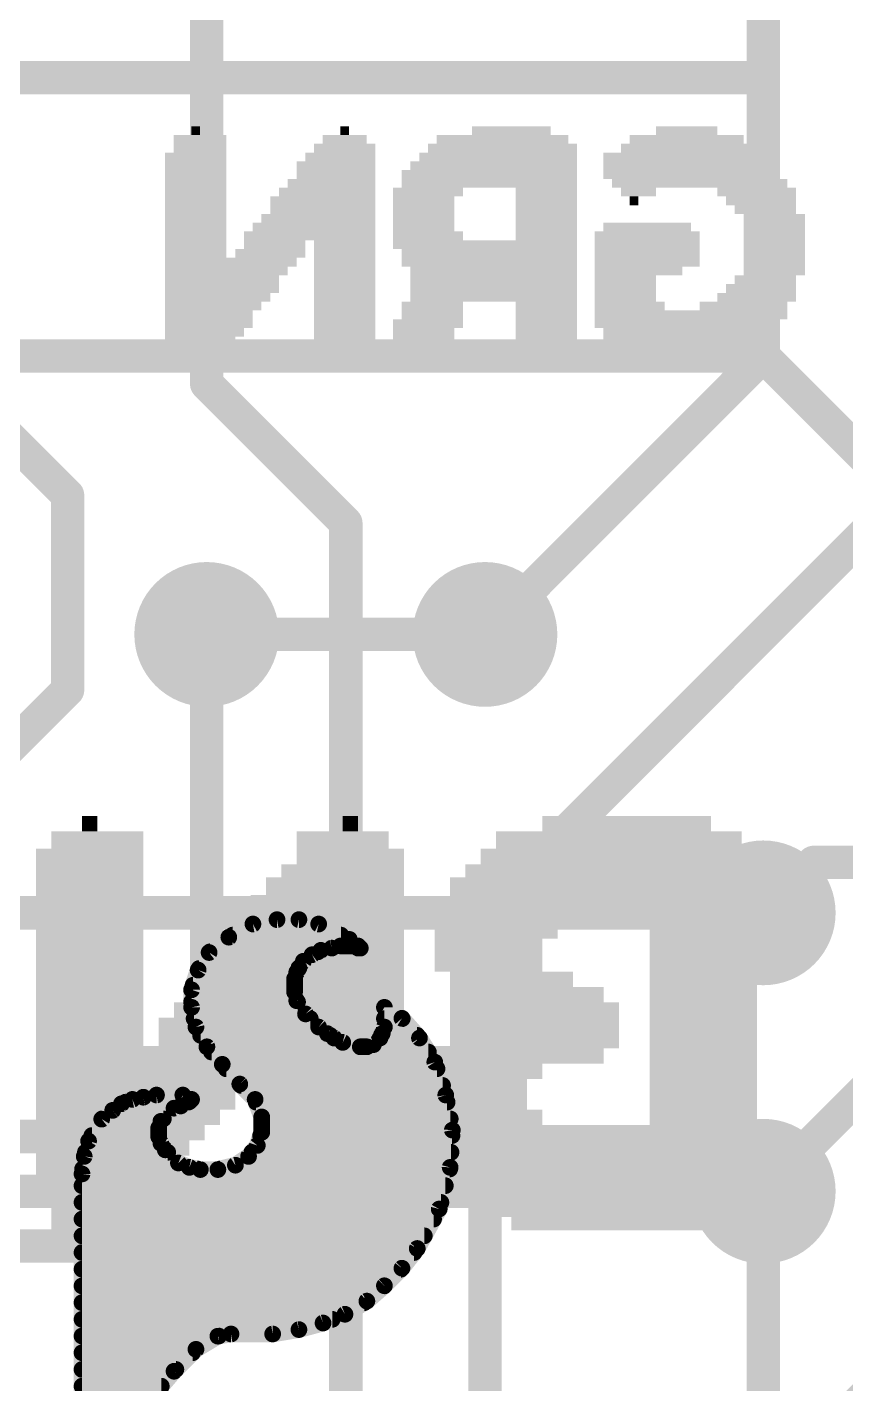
# Model space of a CAD drawing. Extents: x -12.7 to 30.6, y -10.2 to 25.5.
# Drawn here: x 19.5 to 23.24, y 11.82 to 18.01 of the extents above; entities that cross this region are included whole.
import ezdxf

# ---------------------------------------------------------------- set-up
doc = ezdxf.new("R2010")
doc.units = 0
for name, color, linetype in [('1', 12, 'CONTINUOUS'), ('16', 132, 'CONTINUOUS'), ('18', 110, 'CONTINUOUS'), ('21', 41, 'CONTINUOUS'), ('22', 40, 'CONTINUOUS')]:
    doc.layers.add(name, color=color, linetype=linetype)

# ---------------------------------------------------------------- blocks, each defined once
blk = doc.blocks.new('RECT')
blk.add_solid([(-0.5, -0.5), (0.5, -0.5), (-0.5, 0.5), (0.5, 0.5)])
blk = doc.blocks.new('ROUNDV')
at = {"const_width": 0.5}
blk.add_lwpolyline([(0, -0.25, 1), (0, 0.25, 1), (0, -0.25)], format="xyb", dxfattribs=at)

msp = doc.modelspace()

# ---------------------------------------------------------------- linework, layer by layer
at = {"layer": '1', "const_width": 0.1524}
for points in [[(20.32, 20.32), (20.32, 16.383)], [(22.86, 20.32), (22.86, 16.51)], [(19.685, 15.875), (19.05, 16.51)], [(22.86, 16.51), (21.59, 15.24)], [(24.13, 16.51), (21.59, 13.97)], [(20.32, 16.383), (20.955, 15.748)], [(19.685, 14.986), (19.685, 15.875)], [(20.955, 15.748), (20.955, 12.446)], [(20.32, 13.462), (20.32, 15.24)], [(19.304, 14.605), (19.685, 14.986)], [(23.09, 14.2), (22.86, 13.97)], [(25.4, 14.2), (23.09, 14.2)], [(21.59, 13.97), (21.59, 11.43)], [(19.808, 12.95), (20.32, 13.462)], [(23.36, 13.2), (22.86, 12.7)], [(17.64, 12.95), (19.808, 12.95)], [(17.64, 12.45), (20.951, 12.45)], [(20.951, 12.45), (20.955, 12.446)], [(20.955, 12.446), (20.955, 10.795)], [(23.241, 11.684), (23.749, 12.192)]]:
    msp.add_lwpolyline(points, dxfattribs=at)
at = {"layer": '1', "const_width": 0.0762}
for points in [[(22.8869, 16.4831, 1), (22.8331, 16.5369)], [(22.8219, 16.51, 1), (22.8981, 16.51)], [(20.2819, 16.383, 1), (20.3581, 16.383)], [(20.3469, 16.4099, 1), (20.2931, 16.3561)], [(19.7231, 15.875, 1), (19.6469, 15.875)], [(19.6581, 15.8481, 1), (19.7119, 15.9019)], [(20.9931, 15.748, 1), (20.9169, 15.748)], [(20.9281, 15.7211, 1), (20.9819, 15.7749)], [(20.3581, 15.24, 1), (20.2819, 15.24)], [(21.5631, 15.2669, 1), (21.6169, 15.2131)], [(19.7119, 14.9591, 1), (19.6581, 15.0129)], [(19.6469, 14.986, 1), (19.7231, 14.986)], [(23.09, 14.2381, 1), (23.09, 14.1619)], [(23.1169, 14.1731, 1), (23.0631, 14.2269)], [(21.6281, 13.97, 1), (21.5519, 13.97)], [(21.5631, 13.9969, 1), (21.6169, 13.9431)], [(22.8331, 13.9969, 1), (22.8869, 13.9431)], [(20.2819, 13.462, 1), (20.3581, 13.462)], [(20.3469, 13.4351, 1), (20.2931, 13.4889)], [(19.7811, 12.9769, 1), (19.8349, 12.9231)], [(19.808, 12.9119, 1), (19.808, 12.9881)], [(22.8331, 12.7269, 1), (22.8869, 12.6731)], [(20.9779, 12.4769, 1), (20.9241, 12.4231)], [(20.9931, 12.446, 1), (20.9169, 12.446)], [(20.9281, 12.4191, 1), (20.9819, 12.4729)], [(20.951, 12.4119, 1), (20.951, 12.4881)], [(20.9169, 12.446, 1), (20.9931, 12.446)]]:
    msp.add_lwpolyline(points, format="xyb", dxfattribs=at)
at = {"layer": '16', "const_width": 0.1524}
for points in [[(19.05, 16.51), (22.86, 16.51)], [(22.86, 16.51), (24.13, 15.24)], [(21.59, 15.24), (20.32, 15.24)], [(22.86, 13.97), (19.05, 13.97)], [(24.13, 13.97), (22.86, 12.7)], [(7.62, 12.7), (22.86, 12.7)], [(22.86, 12.7), (22.86, 11.43)]]:
    msp.add_lwpolyline(points, dxfattribs=at)
at = {"layer": '16', "const_width": 0.0762}
for points in [[(22.8869, 16.5369, 1), (22.8331, 16.4831)], [(22.86, 16.4719, 1), (22.86, 16.5481)], [(20.32, 15.2781, 1), (20.32, 15.2019)], [(21.59, 15.2019, 1), (21.59, 15.2781)], [(22.86, 13.9319, 1), (22.86, 14.0081)], [(22.8981, 12.7, 1), (22.8219, 12.7)], [(22.8331, 12.7269, 1), (22.8869, 12.6731)], [(22.86, 12.6619, 1), (22.86, 12.7381)]]:
    msp.add_lwpolyline(points, format="xyb", dxfattribs=at)
at = {"layer": '21', "const_width": 0.0762}
for points in [[(20.531, 13.919), (20.421, 13.859)], [(20.641, 13.939), (20.531, 13.919)], [(20.741, 13.939), (20.641, 13.939)], [(20.831, 13.919), (20.741, 13.939)], [(20.971, 13.849), (20.831, 13.919)], [(20.421, 13.859), (20.331, 13.789)], [(20.4382, 13.8684), (20.9322, 13.8684)], [(21.011, 13.819), (20.971, 13.849)], [(20.331, 13.789), (20.281, 13.709)], [(20.3351, 13.7922), (20.8274, 13.7922)], [(20.761, 13.749), (20.801, 13.779)], [(20.801, 13.779), (20.841, 13.799)], [(20.841, 13.799), (20.891, 13.809)], [(20.891, 13.809), (20.931, 13.819)], [(20.931, 13.819), (20.991, 13.819)], [(20.991, 13.819), (21.011, 13.809)], [(21.021, 13.809), (21.011, 13.819)], [(21.011, 13.809), (21.021, 13.809)], [(20.281, 13.709), (20.251, 13.619)], [(20.2854, 13.716), (20.7395, 13.716)], [(20.731, 13.699), (20.741, 13.719)], [(20.741, 13.719), (20.761, 13.749)], [(20.2579, 13.6398), (20.721, 13.6398)], [(20.721, 13.669), (20.731, 13.699)], [(20.721, 13.609), (20.721, 13.669)], [(20.251, 13.619), (20.251, 13.539)], [(20.731, 13.569), (20.721, 13.609)], [(20.251, 13.5636), (20.7346, 13.5636)], [(20.251, 13.539), (20.271, 13.449)], [(20.771, 13.509), (20.731, 13.569)], [(21.131, 13.539), (21.131, 13.449)], [(21.211, 13.489), (21.131, 13.539)], [(20.2625, 13.4874), (20.7926, 13.4874)], [(20.831, 13.449), (20.771, 13.509)], [(21.131, 13.4874), (21.2124, 13.4874)], [(21.291, 13.399), (21.211, 13.489)], [(20.271, 13.449), (20.321, 13.359)], [(20.292, 13.4112), (20.8827, 13.4112)], [(20.871, 13.419), (20.831, 13.449)], [(20.901, 13.399), (20.871, 13.419)], [(20.941, 13.379), (20.901, 13.399)], [(21.111, 13.399), (21.081, 13.369)], [(21.121, 13.419), (21.111, 13.399)], [(21.1171, 13.4112), (21.2802, 13.4112)], [(21.131, 13.449), (21.121, 13.419)], [(21.361, 13.289), (21.291, 13.399)], [(20.321, 13.359), (20.391, 13.279)], [(20.342, 13.335), (21.3317, 13.335)], [(21.021, 13.359), (20.941, 13.379)], [(21.051, 13.359), (21.021, 13.359)], [(21.081, 13.369), (21.051, 13.359)], [(20.391, 13.279), (20.471, 13.189)], [(21.411, 13.139), (21.361, 13.289)], [(20.409, 13.2588), (21.3711, 13.2588)], [(20.471, 13.189), (20.541, 13.119)], [(20.4774, 13.1826), (21.3965, 13.1826)], [(19.931, 13.099), (19.891, 13.069)], [(19.981, 13.119), (19.931, 13.099)], [(19.9495, 13.1064), (20.2358, 13.1064)], [(20.031, 13.129), (19.981, 13.119)], [(20.091, 13.139), (20.031, 13.129)], [(20.211, 13.139), (20.091, 13.139)], [(20.171, 13.079), (20.201, 13.089)], [(20.201, 13.089), (20.241, 13.109)], [(20.251, 13.119), (20.211, 13.139)], [(20.241, 13.109), (20.251, 13.119)], [(20.541, 13.119), (20.571, 13.039)], [(20.5457, 13.1064), (21.4171, 13.1064)], [(21.441, 12.979), (21.411, 13.139)], [(19.841, 13.029), (19.781, 12.929)], [(19.891, 13.069), (19.841, 13.029)], [(19.8425, 13.0302), (20.1222, 13.0302)], [(20.111, 13.019), (20.171, 13.079)], [(20.571, 13.039), (20.571, 12.969)], [(20.571, 13.0302), (21.4314, 13.0302)], [(20.101, 12.989), (20.111, 13.019)], [(20.101, 12.949), (20.101, 12.989)], [(20.571, 12.969), (20.551, 12.909)], [(21.431, 12.809), (21.441, 12.979)], [(19.781, 12.929), (19.761, 12.859)], [(19.796, 12.954), (20.101, 12.954)], [(20.111, 12.919), (20.101, 12.949)], [(20.131, 12.889), (20.111, 12.919)], [(20.551, 12.909), (20.511, 12.859)], [(20.566, 12.954), (21.4395, 12.954)], [(19.761, 12.859), (19.751, 12.779)], [(19.7664, 12.8778), (20.1422, 12.8778)], [(20.191, 12.829), (20.131, 12.889)], [(20.511, 12.859), (20.451, 12.819)], [(20.526, 12.8778), (21.435, 12.8778)], [(19.751, 12.779), (19.751, 11.409)], [(19.7538, 12.8016), (20.278, 12.8016)], [(20.241, 12.809), (20.191, 12.829)], [(20.291, 12.799), (20.241, 12.809)], [(20.371, 12.799), (20.291, 12.799)], [(20.451, 12.819), (20.371, 12.799)], [(20.3814, 12.8016), (21.4291, 12.8016)], [(21.381, 12.619), (21.431, 12.809)], [(19.751, 12.7254), (21.409, 12.7254)], [(19.751, 12.6492), (21.3889, 12.6492)], [(21.281, 12.439), (21.381, 12.619)], [(19.751, 12.573), (21.3554, 12.573)], [(19.751, 12.4968), (21.3131, 12.4968)], [(19.751, 12.4206), (21.2667, 12.4206)], [(21.211, 12.349), (21.281, 12.439)], [(19.751, 12.3444), (21.2064, 12.3444)], [(21.131, 12.269), (21.211, 12.349)], [(19.751, 12.2682), (21.1301, 12.2682)], [(21.051, 12.199), (21.131, 12.269)], [(19.751, 12.192), (21.0393, 12.192)], [(20.951, 12.139), (21.051, 12.199)], [(19.751, 12.1158), (20.893, 12.1158)], [(20.741, 12.069), (20.851, 12.099)], [(20.851, 12.099), (20.951, 12.139)], [(19.751, 12.0396), (20.3746, 12.0396)], [(20.271, 11.979), (20.371, 12.039)], [(20.371, 12.039), (20.431, 12.049)], [(20.431, 12.049), (20.621, 12.049)], [(20.621, 12.049), (20.741, 12.069)], [(20.171, 11.879), (20.271, 11.979)], [(19.751, 11.9634), (20.2554, 11.9634)], [(19.751, 11.8872), (20.1792, 11.8872)], [(20.051, 11.739), (20.171, 11.879)], [(19.751, 11.811), (20.1127, 11.811)]]:
    msp.add_lwpolyline(points, dxfattribs=at)
at = {"layer": '21', "const_width": 0.0381}
for points in [[(20.5276, 13.9377, 1), (20.5344, 13.9003)], [(20.5401, 13.9023, 1), (20.5219, 13.9357)], [(20.641, 13.9581, 1), (20.641, 13.92)], [(20.6444, 13.9203, 1), (20.6376, 13.9577)], [(20.7451, 13.9576, 1), (20.7369, 13.9204)], [(20.741, 13.92, 1), (20.741, 13.9581)], [(20.8395, 13.936, 1), (20.8225, 13.902)], [(20.8269, 13.9004, 1), (20.8351, 13.9376)], [(20.4119, 13.8757, 1), (20.4301, 13.8423)], [(20.4327, 13.844, 1), (20.4093, 13.874)], [(20.4382, 13.8875, 1), (20.4382, 13.8494)], [(20.9322, 13.8494, 1), (20.9322, 13.8875)], [(20.9824, 13.8642, 1), (20.9596, 13.8338)], [(20.9625, 13.832, 1), (20.9795, 13.866)], [(20.3193, 13.804, 1), (20.3427, 13.774)], [(20.3472, 13.7789, 1), (20.3148, 13.7991)], [(20.3351, 13.8113, 1), (20.3351, 13.7732)], [(20.7925, 13.796, 1), (20.8095, 13.762)], [(20.8124, 13.7638, 1), (20.7896, 13.7942)], [(20.8373, 13.8177, 1), (20.8447, 13.7803)], [(20.8274, 13.7732, 1), (20.8274, 13.8113)], [(20.8495, 13.782, 1), (20.8325, 13.816)], [(20.8864, 13.8275, 1), (20.8956, 13.7905)], [(20.8947, 13.7903, 1), (20.8873, 13.8277)], [(20.931, 13.8381, 1), (20.931, 13.8)], [(20.9356, 13.8005, 1), (20.9264, 13.8375)], [(20.9995, 13.836, 1), (20.9825, 13.802)], [(20.991, 13.8, 1), (20.991, 13.8381)], [(21.0245, 13.8325, 1), (20.9975, 13.8055)], [(21.011, 13.8281, 1), (21.011, 13.79)], [(20.9996, 13.8038, 1), (21.0224, 13.8342)], [(21.0025, 13.792, 1), (21.0195, 13.826)], [(21.0075, 13.7955, 1), (21.0345, 13.8225)], [(21.021, 13.79, 1), (21.021, 13.8281)], [(20.2991, 13.703, 1), (20.2629, 13.715)], [(20.2854, 13.7351, 1), (20.2854, 13.697)], [(20.7251, 13.7296, 1), (20.7569, 13.7084)], [(20.758, 13.7105, 1), (20.724, 13.7275)], [(20.7395, 13.697, 1), (20.7395, 13.7351)], [(20.7496, 13.7642, 1), (20.7724, 13.7338)], [(20.7769, 13.7384, 1), (20.7451, 13.7596)], [(20.2579, 13.6589, 1), (20.2579, 13.6208)], [(20.2648, 13.7191, 1), (20.2972, 13.6989)], [(20.7029, 13.675, 1), (20.7391, 13.663)], [(20.7401, 13.669, 1), (20.702, 13.669)], [(20.714, 13.7075, 1), (20.748, 13.6905)], [(20.7491, 13.693, 1), (20.7129, 13.705)], [(20.721, 13.6208, 1), (20.721, 13.6589)], [(20.2701, 13.619, 1), (20.232, 13.619)], [(20.2329, 13.625, 1), (20.2691, 13.613)], [(20.7395, 13.6136, 1), (20.7025, 13.6044)], [(20.702, 13.609, 1), (20.7401, 13.609)], [(20.251, 13.5827, 1), (20.251, 13.5446)], [(20.2696, 13.5431, 1), (20.2324, 13.5349)], [(20.232, 13.539, 1), (20.2701, 13.539)], [(20.7469, 13.5796, 1), (20.7151, 13.5584)], [(20.7125, 13.5644, 1), (20.7495, 13.5736)], [(20.7346, 13.5446, 1), (20.7346, 13.5827)], [(21.1501, 13.539, 1), (21.112, 13.539)], [(21.1411, 13.5552, 1), (21.1209, 13.5228)], [(20.2625, 13.5065, 1), (20.2625, 13.4684)], [(20.7845, 13.5225, 1), (20.7575, 13.4955)], [(20.7551, 13.4984, 1), (20.7869, 13.5196)], [(20.7926, 13.4684, 1), (20.7926, 13.5065)], [(21.131, 13.5065, 1), (21.131, 13.4684)], [(21.2252, 13.5017, 1), (21.1968, 13.4763)], [(21.2009, 13.4728, 1), (21.2211, 13.5052)], [(21.2124, 13.4684, 1), (21.2124, 13.5065)], [(20.2877, 13.4583, 1), (20.2543, 13.4397)], [(20.2524, 13.4449, 1), (20.2896, 13.4531)], [(20.292, 13.4303, 1), (20.292, 13.3922)], [(20.8424, 13.4642, 1), (20.8196, 13.4338)], [(20.8175, 13.4355, 1), (20.8445, 13.4625)], [(20.8816, 13.4349, 1), (20.8604, 13.4031)], [(20.8596, 13.4038, 1), (20.8824, 13.4342)], [(20.9095, 13.416, 1), (20.8925, 13.382)], [(20.8827, 13.3922, 1), (20.8827, 13.4303)], [(20.8904, 13.3831, 1), (20.9116, 13.4149)], [(21.1245, 13.3855, 1), (21.0975, 13.4125)], [(21.1171, 13.4303, 1), (21.1171, 13.3922)], [(21.1029, 13.425, 1), (21.1391, 13.413)], [(21.138, 13.4105, 1), (21.104, 13.4275)], [(21.112, 13.449, 1), (21.1501, 13.449)], [(21.1491, 13.443, 1), (21.1129, 13.455)], [(21.3071, 13.4092, 1), (21.2749, 13.3888)], [(21.2768, 13.3863, 1), (21.3052, 13.4117)], [(21.2802, 13.3922, 1), (21.2802, 13.4303)], [(20.3353, 13.3715, 1), (20.3067, 13.3465)], [(20.3043, 13.3497, 1), (20.3377, 13.3683)], [(20.342, 13.3541, 1), (20.342, 13.316)], [(20.9456, 13.3975, 1), (20.9364, 13.3605)], [(20.9325, 13.362, 1), (20.9495, 13.396)], [(21.021, 13.378, 1), (21.021, 13.3399)], [(21.0164, 13.3405, 1), (21.0256, 13.3775)], [(21.045, 13.3771, 1), (21.057, 13.3409)], [(21.051, 13.3399, 1), (21.051, 13.378)], [(21.0675, 13.3825, 1), (21.0945, 13.3555)], [(21.087, 13.3509, 1), (21.075, 13.3871)], [(21.094, 13.4075, 1), (21.128, 13.3905)], [(21.3317, 13.316, 1), (21.3317, 13.3541)], [(20.4052, 13.2917, 1), (20.3768, 13.2663)], [(20.3767, 13.2665, 1), (20.4053, 13.2915)], [(21.3791, 13.295, 1), (21.3429, 13.283)], [(21.3449, 13.2788, 1), (21.3771, 13.2992)], [(20.409, 13.2779, 1), (20.409, 13.2398)], [(21.3711, 13.2398, 1), (21.3711, 13.2779)], [(20.4845, 13.2025, 1), (20.4575, 13.1755)], [(20.4568, 13.1763, 1), (20.4852, 13.2017)], [(20.4774, 13.2017, 1), (20.4774, 13.1636)], [(21.3965, 13.1636, 1), (21.3965, 13.2017)], [(19.9239, 13.1167, 1), (19.9381, 13.0813)], [(19.9424, 13.0838, 1), (19.9196, 13.1142)], [(19.9495, 13.1255, 1), (19.9495, 13.0874)], [(19.9773, 13.1377, 1), (19.9847, 13.1003)], [(19.9881, 13.1013, 1), (19.9739, 13.1367)], [(20.0279, 13.1478, 1), (20.0341, 13.1102)], [(20.0347, 13.1103, 1), (20.0273, 13.1477)], [(20.091, 13.1581, 1), (20.091, 13.12)], [(20.0941, 13.1202, 1), (20.0879, 13.1578)], [(20.1925, 13.106, 1), (20.2095, 13.072)], [(20.2195, 13.156, 1), (20.2025, 13.122)], [(20.207, 13.0709, 1), (20.195, 13.1071)], [(20.211, 13.12, 1), (20.211, 13.1581)], [(20.2275, 13.1225, 1), (20.2545, 13.0955)], [(20.2495, 13.092, 1), (20.2325, 13.126)], [(20.2358, 13.0874, 1), (20.2358, 13.1255)], [(20.2645, 13.1055, 1), (20.2375, 13.1325)], [(20.2425, 13.102, 1), (20.2595, 13.136)], [(20.5588, 13.1257, 1), (20.5232, 13.1123)], [(20.5457, 13.1255, 1), (20.5457, 13.0874)], [(20.5275, 13.1055, 1), (20.5545, 13.1325)], [(21.4297, 13.1425, 1), (21.3923, 13.1355)], [(21.3929, 13.133, 1), (21.4291, 13.145)], [(21.4171, 13.0874, 1), (21.4171, 13.1255)], [(19.8291, 13.0439, 1), (19.8529, 13.0141)], [(19.8425, 13.0493, 1), (19.8425, 13.0112)], [(19.8573, 13.0192, 1), (19.8247, 13.0388)], [(19.8796, 13.0842, 1), (19.9024, 13.0538)], [(19.9029, 13.0541, 1), (19.8791, 13.0839)], [(20.1222, 13.0112, 1), (20.1222, 13.0493)], [(20.165, 13.0971, 1), (20.177, 13.0609)], [(20.1845, 13.0655, 1), (20.1575, 13.0925)], [(20.5901, 13.039, 1), (20.552, 13.039)], [(20.571, 13.0493, 1), (20.571, 13.0112)], [(20.5532, 13.0323, 1), (20.5888, 13.0457)], [(21.4314, 13.0112, 1), (21.4314, 13.0493)], [(20.0829, 12.995, 1), (20.1191, 12.983)], [(20.1201, 12.989, 1), (20.082, 12.989)], [(20.0975, 13.0325, 1), (20.1245, 13.0055)], [(20.1291, 13.013, 1), (20.0929, 13.025)], [(20.5891, 12.963, 1), (20.5529, 12.975)], [(21.46, 12.9779, 1), (21.422, 12.9801)], [(21.4223, 12.9755, 1), (21.4597, 12.9825)], [(19.7647, 12.9388, 1), (19.7973, 12.9192)], [(19.7993, 12.9238, 1), (19.7627, 12.9342)], [(19.796, 12.9731, 1), (19.796, 12.935)], [(20.1191, 12.955, 1), (20.0829, 12.943)], [(20.082, 12.949, 1), (20.1201, 12.949)], [(20.1269, 12.9296, 1), (20.0951, 12.9084)], [(20.0929, 12.913, 1), (20.1291, 12.925)], [(20.101, 12.935, 1), (20.101, 12.9731)], [(20.5659, 12.8971, 1), (20.5361, 12.9209)], [(20.566, 12.9731, 1), (20.566, 12.935)], [(20.552, 12.969, 1), (20.5901, 12.969)], [(21.4395, 12.935, 1), (21.4395, 12.9731)], [(19.7427, 12.8642, 1), (19.7793, 12.8538)], [(19.7799, 12.8566, 1), (19.7421, 12.8614)], [(19.7664, 12.8969, 1), (19.7664, 12.8588)], [(20.1445, 12.9025, 1), (20.1175, 12.8755)], [(20.1151, 12.8784, 1), (20.1469, 12.8996)], [(20.1422, 12.8588, 1), (20.1422, 12.8969)], [(20.4961, 12.8709, 1), (20.5259, 12.8471)], [(20.5216, 12.8431, 1), (20.5004, 12.8749)], [(20.526, 12.8969, 1), (20.526, 12.8588)], [(20.5329, 12.915, 1), (20.5691, 12.903)], [(21.435, 12.8588, 1), (21.435, 12.8969)], [(19.7701, 12.779, 1), (19.732, 12.779)], [(19.7538, 12.8207, 1), (19.7538, 12.7826)], [(20.1981, 12.8467, 1), (20.1839, 12.8113)], [(20.1775, 12.8155, 1), (20.2045, 12.8425)], [(20.2447, 12.8277, 1), (20.2373, 12.7903)], [(20.2339, 12.7913, 1), (20.2481, 12.8267)], [(20.291, 12.8181, 1), (20.291, 12.78)], [(20.278, 12.7826, 1), (20.278, 12.8207)], [(20.2873, 12.7803, 1), (20.2947, 12.8177)], [(20.3664, 12.8175, 1), (20.3756, 12.7805)], [(20.3814, 12.8207, 1), (20.3814, 12.7826)], [(20.371, 12.78, 1), (20.371, 12.8181)], [(20.4404, 12.8349, 1), (20.4616, 12.8031)], [(20.4556, 12.8005, 1), (20.4464, 12.8375)], [(21.412, 12.8101, 1), (21.45, 12.8079)], [(21.4494, 12.8042, 1), (21.4126, 12.8138)], [(21.4291, 12.7826, 1), (21.4291, 12.8207)], [(19.7321, 12.7814, 1), (19.7699, 12.7766)], [(19.751, 12.7445, 1), (19.751, 12.7064)], [(21.409, 12.7064, 1), (21.409, 12.7445)], [(19.751, 12.6683, 1), (19.751, 12.6302)], [(21.3889, 12.6302, 1), (21.3889, 12.6683)], [(21.3626, 12.6238, 1), (21.3994, 12.6142)], [(21.3977, 12.6097, 1), (21.3643, 12.6283)], [(19.751, 12.5921, 1), (19.751, 12.554)], [(21.3554, 12.554, 1), (21.3554, 12.5921)], [(19.751, 12.5159, 1), (19.751, 12.4778)], [(21.3131, 12.4778, 1), (21.3131, 12.5159)], [(19.751, 12.4397, 1), (19.751, 12.4016)], [(21.2643, 12.4483, 1), (21.2977, 12.4297)], [(21.296, 12.4273, 1), (21.266, 12.4507)], [(21.2667, 12.4016, 1), (21.2667, 12.4397)], [(19.751, 12.3635, 1), (19.751, 12.3254)], [(21.196, 12.3607, 1), (21.226, 12.3373)], [(21.2245, 12.3355, 1), (21.1975, 12.3625)], [(21.2064, 12.3254, 1), (21.2064, 12.3635)], [(19.751, 12.2873, 1), (19.751, 12.2492)], [(21.1175, 12.2825, 1), (21.1445, 12.2555)], [(21.1435, 12.2547, 1), (21.1185, 12.2833)], [(21.1301, 12.2492, 1), (21.1301, 12.2873)], [(19.751, 12.2111, 1), (19.751, 12.173)], [(21.0385, 12.2133, 1), (21.0635, 12.1847)], [(21.0393, 12.173, 1), (21.0393, 12.2111)], [(21.0608, 12.1827, 1), (21.0412, 12.2153)], [(19.751, 12.1349, 1), (19.751, 12.0968)], [(20.8439, 12.1167, 1), (20.8581, 12.0813)], [(20.856, 12.0806, 1), (20.846, 12.1174)], [(20.893, 12.0968, 1), (20.893, 12.1349)], [(20.9412, 12.1553, 1), (20.9608, 12.1227)], [(20.9581, 12.1213, 1), (20.9439, 12.1567)], [(19.751, 12.0587, 1), (19.751, 12.0206)], [(20.3679, 12.0578, 1), (20.3741, 12.0202)], [(20.3808, 12.0227, 1), (20.3612, 12.0553)], [(20.3746, 12.0206, 1), (20.3746, 12.0587)], [(20.431, 12.0681, 1), (20.431, 12.03)], [(20.4341, 12.0302, 1), (20.4279, 12.0678)], [(20.6179, 12.0678, 1), (20.6241, 12.0302)], [(20.621, 12.03, 1), (20.621, 12.0681)], [(20.736, 12.0874, 1), (20.746, 12.0506)], [(20.7441, 12.0502, 1), (20.7379, 12.0878)], [(20.2612, 11.9953, 1), (20.2808, 11.9627)], [(20.2845, 11.9655, 1), (20.2575, 11.9925)], [(19.751, 11.9825, 1), (19.751, 11.9444)], [(20.2554, 11.9444, 1), (20.2554, 11.9825)], [(19.751, 11.9063, 1), (19.751, 11.8681)], [(20.1575, 11.8925, 1), (20.1845, 11.8655)], [(20.1855, 11.8666, 1), (20.1565, 11.8914)], [(20.1792, 11.8681, 1), (20.1792, 11.9063)], [(19.751, 11.83, 1), (19.751, 11.7919)], [(20.1127, 11.7919, 1), (20.1127, 11.83)]]:
    msp.add_lwpolyline(points, format="xyb", dxfattribs=at)
at = {"layer": '22', "const_width": 0.1524}
msp.add_lwpolyline([(7.62, 17.78), (22.86, 17.78)], dxfattribs=at)
at = {"layer": '22', "const_width": 0.0762}
msp.add_lwpolyline([(22.86, 17.7419, 1), (22.86, 17.8181)], format="xyb", dxfattribs=at)

# ---------------------------------------------------------------- block references
at = {"layer": '18', "xscale": 0.6604, "yscale": 0.6604}
for p in [(20.32, 15.24), (20.32, 15.24), (21.59, 15.24), (21.59, 15.24), (22.86, 13.97), (22.86, 13.97), (22.86, 12.7), (22.86, 12.7)]:
    msp.add_blockref('ROUNDV', p, dxfattribs=at)
at = {"layer": '22', "rotation": 180}
for p, xscale, yscale in [((20.29, 17.498), 0.24, 0.04), ((20.27, 17.538), 0.04, 0.04), ((20.95, 17.498), 0.2, 0.04), ((20.95, 17.538), 0.04, 0.04), ((21.67, 17.498), 0.6, 0.04), ((21.71, 17.538), 0.36, 0.04), ((22.51, 17.498), 0.52, 0.04), ((22.51, 17.538), 0.28, 0.04), ((20.29, 17.458), 0.24, 0.04), ((20.95, 17.458), 0.28, 0.04), ((21.67, 17.458), 0.68, 0.04), ((22.51, 17.458), 0.6, 0.04), ((20.27, 17.418), 0.28, 0.04), ((20.27, 17.378), 0.28, 0.04), ((20.91, 17.378), 0.36, 0.04), ((20.93, 17.418), 0.32, 0.04), ((21.63, 17.378), 0.76, 0.04), ((21.65, 17.418), 0.72, 0.04), ((22.49, 17.418), 0.72, 0.04), ((22.51, 17.378), 0.76, 0.04), ((20.27, 17.338), 0.28, 0.04), ((20.91, 17.338), 0.36, 0.04), ((21.61, 17.338), 0.8, 0.04), ((22.53, 17.338), 0.8, 0.04), ((20.27, 17.298), 0.28, 0.04), ((20.27, 17.258), 0.28, 0.04), ((20.87, 17.258), 0.44, 0.04), ((20.89, 17.298), 0.4, 0.04), ((21.33, 17.258), 0.32, 0.04), ((21.61, 17.298), 0.8, 0.04), ((21.87, 17.258), 0.28, 0.04), ((22.57, 17.298), 0.8, 0.04), ((22.29, 17.258), 0.16, 0.04), ((22.83, 17.258), 0.36, 0.04), ((20.27, 17.218), 0.28, 0.04), ((20.85, 17.218), 0.48, 0.04), ((21.31, 17.218), 0.28, 0.04), ((21.87, 17.218), 0.28, 0.04), ((22.27, 17.218), 0.04, 0.04), ((22.85, 17.218), 0.32, 0.04), ((20.27, 17.178), 0.28, 0.04), ((20.27, 17.138), 0.28, 0.04), ((20.83, 17.138), 0.52, 0.04), ((20.85, 17.178), 0.48, 0.04), ((21.31, 17.178), 0.28, 0.04), ((21.31, 17.138), 0.28, 0.04), ((21.87, 17.178), 0.28, 0.04), ((21.87, 17.138), 0.28, 0.04), ((22.87, 17.178), 0.28, 0.04), ((22.91, 17.138), 0.28, 0.04), ((20.27, 17.098), 0.28, 0.04), ((20.81, 17.098), 0.56, 0.04), ((21.31, 17.098), 0.28, 0.04), ((21.87, 17.098), 0.28, 0.04), ((22.33, 17.098), 0.4, 0.04), ((22.91, 17.098), 0.28, 0.04), ((20.27, 17.058), 0.28, 0.04), ((20.27, 17.018), 0.28, 0.04), ((20.79, 17.058), 0.6, 0.04), ((20.63, 17.018), 0.28, 0.04), ((20.95, 17.018), 0.28, 0.04), ((21.33, 17.058), 0.32, 0.04), ((21.59, 17.018), 0.84, 0.04), ((21.87, 17.058), 0.28, 0.04), ((22.33, 17.058), 0.48, 0.04), ((22.33, 17.018), 0.48, 0.04), ((22.91, 17.058), 0.28, 0.04), ((22.91, 17.018), 0.28, 0.04), ((20.27, 16.978), 0.28, 0.04), ((20.43, 16.938), 0.6, 0.04), ((20.61, 16.978), 0.32, 0.04), ((20.95, 16.978), 0.28, 0.04), ((20.95, 16.938), 0.28, 0.04), ((21.61, 16.978), 0.8, 0.04), ((21.61, 16.938), 0.8, 0.04), ((22.33, 16.978), 0.48, 0.04), ((22.33, 16.938), 0.48, 0.04), ((22.91, 16.978), 0.28, 0.04), ((22.91, 16.938), 0.28, 0.04), ((20.41, 16.898), 0.56, 0.04), ((20.95, 16.898), 0.28, 0.04), ((21.63, 16.898), 0.76, 0.04), ((22.29, 16.898), 0.4, 0.04), ((22.91, 16.898), 0.28, 0.04), ((20.39, 16.858), 0.52, 0.04), ((20.39, 16.818), 0.52, 0.04), ((20.95, 16.858), 0.28, 0.04), ((20.95, 16.818), 0.28, 0.04), ((21.63, 16.858), 0.76, 0.04), ((21.63, 16.818), 0.76, 0.04), ((22.23, 16.858), 0.28, 0.04), ((22.23, 16.818), 0.28, 0.04), ((22.85, 16.818), 0.32, 0.04), ((22.87, 16.858), 0.28, 0.04), ((20.37, 16.778), 0.48, 0.04), ((20.95, 16.778), 0.28, 0.04), ((21.63, 16.778), 0.76, 0.04), ((22.23, 16.778), 0.28, 0.04), ((22.83, 16.778), 0.36, 0.04), ((20.35, 16.738), 0.44, 0.04), ((20.33, 16.698), 0.4, 0.04), ((20.95, 16.738), 0.28, 0.04), ((20.95, 16.698), 0.28, 0.04), ((21.35, 16.738), 0.28, 0.04), ((21.35, 16.698), 0.28, 0.04), ((21.87, 16.738), 0.28, 0.04), ((21.87, 16.698), 0.28, 0.04), ((22.25, 16.738), 0.32, 0.04), ((22.53, 16.698), 0.88, 0.04), ((22.77, 16.738), 0.4, 0.04), ((20.33, 16.658), 0.4, 0.04), ((20.95, 16.658), 0.28, 0.04), ((21.33, 16.658), 0.32, 0.04), ((21.87, 16.658), 0.28, 0.04), ((22.51, 16.658), 0.84, 0.04), ((20.31, 16.618), 0.36, 0.04), ((20.29, 16.578), 0.32, 0.04), ((20.95, 16.618), 0.28, 0.04), ((20.95, 16.578), 0.28, 0.04), ((21.31, 16.618), 0.28, 0.04), ((21.31, 16.578), 0.28, 0.04), ((21.87, 16.618), 0.28, 0.04), ((21.87, 16.578), 0.28, 0.04), ((22.51, 16.618), 0.76, 0.04), ((22.49, 16.578), 0.72, 0.04), ((20.29, 16.538), 0.24, 0.04), ((20.95, 16.538), 0.28, 0.04), ((21.29, 16.538), 0.24, 0.04), ((21.87, 16.538), 0.28, 0.04), ((22.49, 16.538), 0.56, 0.04), ((20.27, 16.498), 0.2, 0.04), ((20.95, 16.498), 0.2, 0.04), ((21.31, 16.498), 0.2, 0.04), ((21.87, 16.498), 0.2, 0.04), ((22.49, 16.498), 0.4, 0.04), ((22.49, 16.458), 0.08, 0.04), ((19.786, 14.377), 0.07, 0.07), ((20.976, 14.377), 0.07, 0.07), ((22.236, 14.377), 0.77, 0.07), ((19.821, 14.302), 0.42, 0.08), ((20.941, 14.302), 0.42, 0.08), ((22.201, 14.302), 1.12, 0.08), ((19.786, 14.227), 0.49, 0.07), ((20.976, 14.227), 0.49, 0.07), ((22.201, 14.227), 1.26, 0.07), ((19.786, 14.162), 0.49, 0.06), ((20.941, 14.162), 0.56, 0.06), ((22.166, 14.162), 1.33, 0.06), ((19.786, 14.092), 0.49, 0.08), ((20.906, 14.092), 0.63, 0.08), ((22.131, 14.092), 1.4, 0.08), ((19.786, 14.017), 0.49, 0.07), ((20.871, 14.017), 0.7, 0.07), ((22.131, 14.017), 1.4, 0.07), ((19.786, 13.947), 0.49, 0.07), ((20.871, 13.947), 0.7, 0.07), ((22.131, 13.947), 1.4, 0.07), ((19.786, 13.882), 0.49, 0.06), ((20.836, 13.882), 0.77, 0.06), ((21.641, 13.882), 0.56, 0.06), ((22.586, 13.882), 0.49, 0.06), ((19.786, 13.812), 0.49, 0.08), ((20.801, 13.812), 0.84, 0.08), ((21.606, 13.812), 0.49, 0.08), ((22.586, 13.812), 0.49, 0.08), ((19.786, 13.737), 0.49, 0.07), ((20.766, 13.737), 0.91, 0.07), ((21.606, 13.737), 0.49, 0.07), ((22.586, 13.737), 0.49, 0.07), ((19.786, 13.667), 0.49, 0.07), ((20.766, 13.667), 0.91, 0.07), ((21.711, 13.667), 0.56, 0.07), ((22.586, 13.667), 0.49, 0.07), ((19.786, 13.597), 0.49, 0.07), ((20.731, 13.597), 0.98, 0.07), ((21.781, 13.597), 0.7, 0.07), ((22.586, 13.597), 0.49, 0.07), ((19.786, 13.527), 0.49, 0.07), ((20.696, 13.527), 1.05, 0.07), ((21.816, 13.527), 0.77, 0.07), ((22.586, 13.527), 0.49, 0.07), ((19.786, 13.457), 0.49, 0.07), ((20.381, 13.457), 0.56, 0.07), ((20.976, 13.457), 0.49, 0.07), ((21.816, 13.457), 0.77, 0.07), ((22.586, 13.457), 0.49, 0.07), ((19.786, 13.387), 0.49, 0.07), ((20.381, 13.387), 0.56, 0.07), ((20.976, 13.387), 0.49, 0.07), ((21.816, 13.387), 0.77, 0.07), ((22.586, 13.387), 0.49, 0.07), ((20.066, 13.322), 1.05, 0.08), ((20.976, 13.322), 0.49, 0.08), ((21.746, 13.322), 0.77, 0.08), ((22.586, 13.322), 0.49, 0.08), ((20.031, 13.247), 0.98, 0.07), ((20.976, 13.247), 0.49, 0.07), ((21.606, 13.247), 0.49, 0.07), ((22.586, 13.247), 0.49, 0.07), ((19.996, 13.177), 0.91, 0.07), ((20.976, 13.177), 0.49, 0.07), ((21.571, 13.177), 0.42, 0.07), ((22.586, 13.177), 0.49, 0.07), ((19.996, 13.107), 0.91, 0.07), ((20.976, 13.107), 0.49, 0.07), ((21.571, 13.107), 0.42, 0.07), ((22.586, 13.107), 0.49, 0.07), ((19.961, 13.037), 0.84, 0.07), ((20.976, 13.037), 0.49, 0.07), ((21.606, 13.037), 0.49, 0.07), ((22.586, 13.037), 0.49, 0.07), ((19.926, 12.967), 0.77, 0.07), ((20.976, 12.967), 0.49, 0.07), ((22.096, 12.967), 1.47, 0.07), ((19.891, 12.897), 0.7, 0.07), ((20.976, 12.897), 0.49, 0.07), ((22.096, 12.897), 1.47, 0.07), ((19.856, 12.827), 0.63, 0.07), ((20.976, 12.827), 0.49, 0.07), ((22.131, 12.827), 1.4, 0.07), ((19.856, 12.762), 0.63, 0.06), ((20.976, 12.762), 0.49, 0.06), ((22.131, 12.762), 1.4, 0.06), ((19.821, 12.687), 0.56, 0.07), ((20.976, 12.687), 0.49, 0.07), ((22.166, 12.687), 1.33, 0.07), ((19.821, 12.617), 0.42, 0.07), ((20.976, 12.617), 0.49, 0.07), ((22.201, 12.617), 1.26, 0.07), ((19.786, 12.552), 0.35, 0.06), ((20.976, 12.552), 0.35, 0.06), ((22.236, 12.552), 1.05, 0.06)]:
    msp.add_blockref('RECT', p, dxfattribs=dict(at, xscale=xscale, yscale=yscale))

doc.saveas('drawing.dxf')
